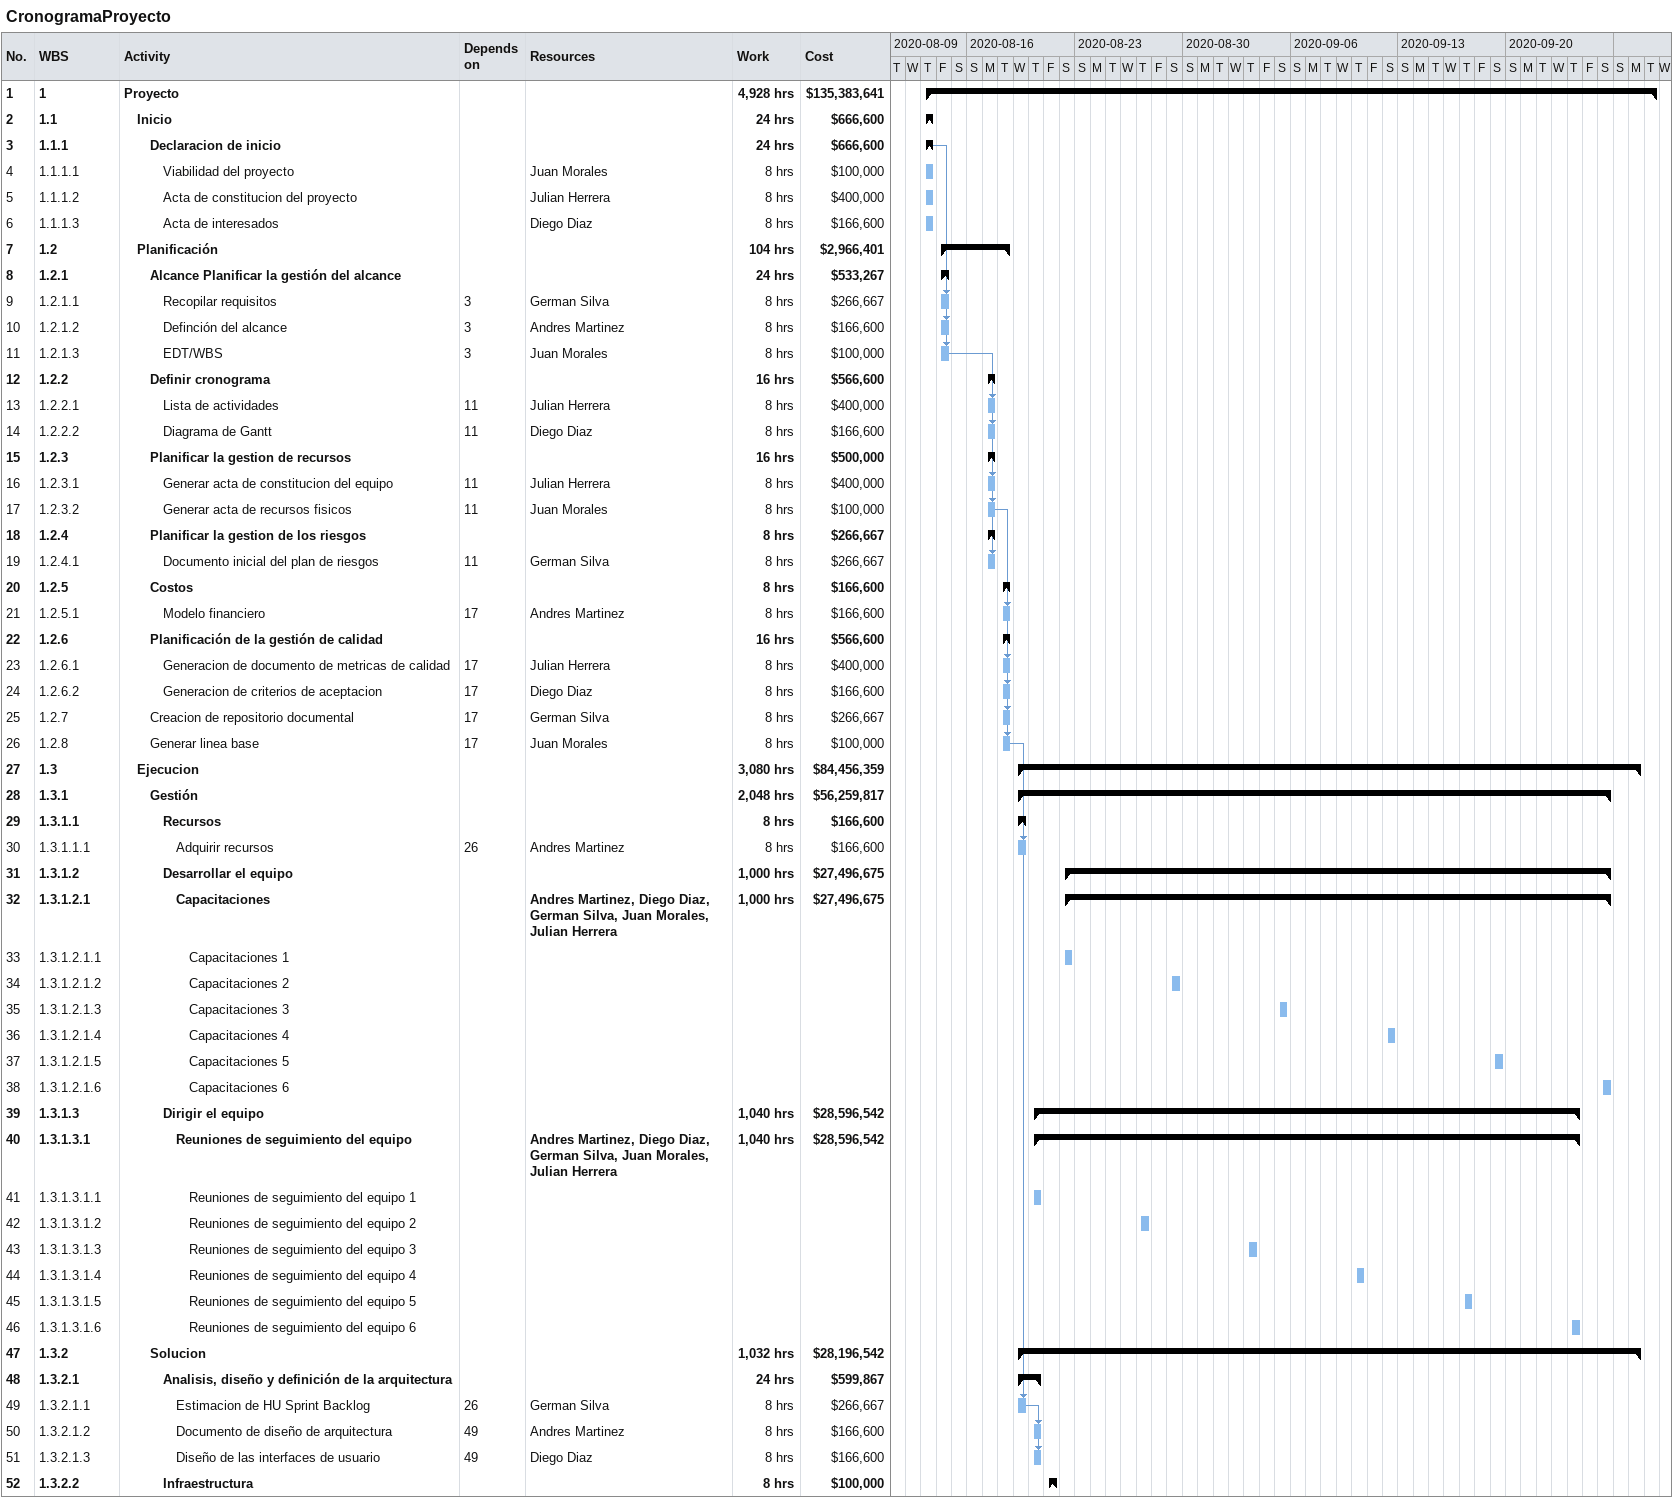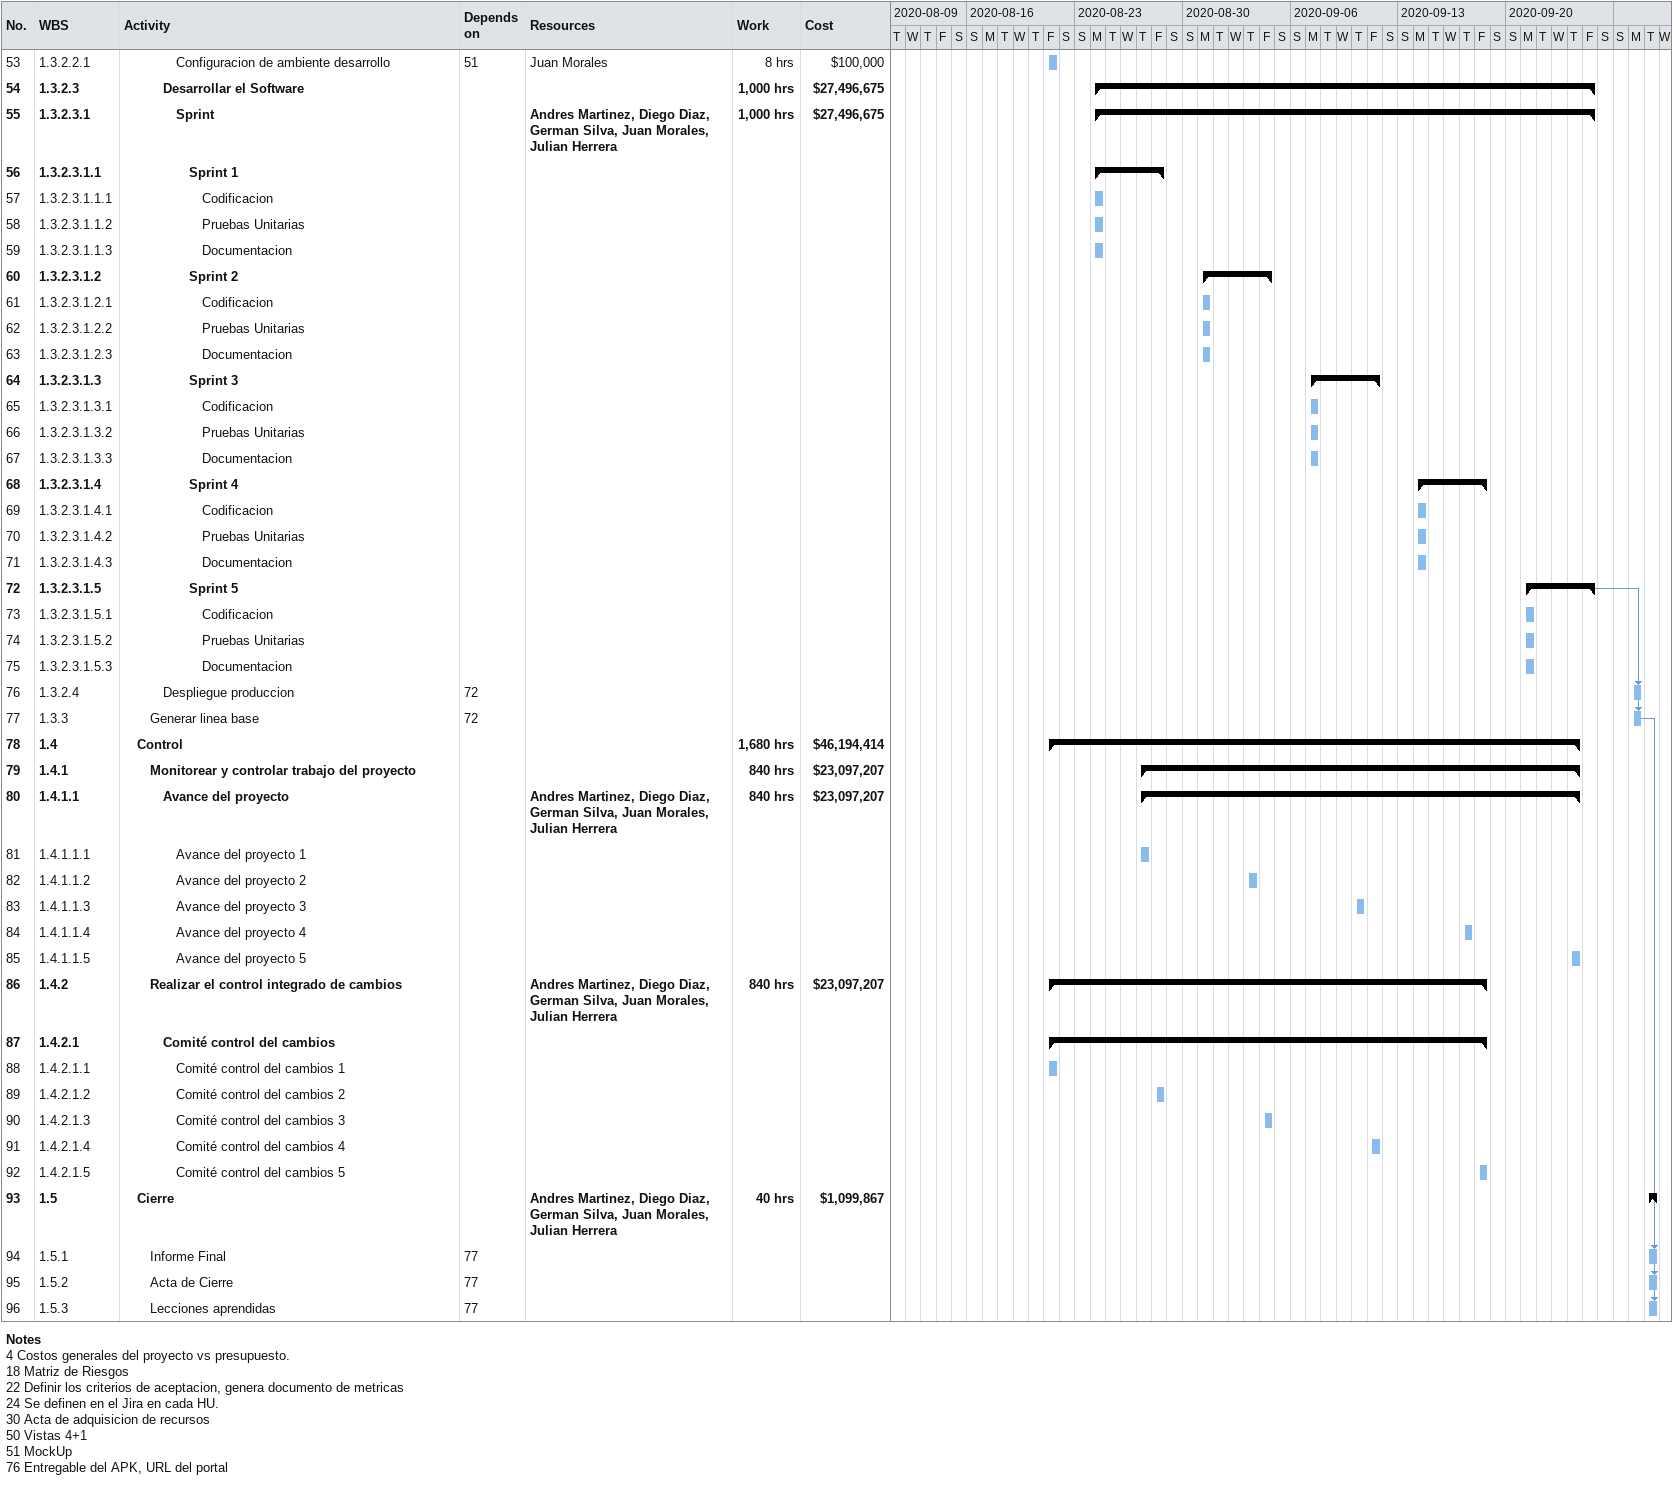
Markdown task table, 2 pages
CronogramaProyecto

| ID | WBS | Task | Start | Finish | Predecessors | Resources | Work (h) | Cost ($) |
|---|---|---|---|---|---|---|---|---|
| 1 | 1 | **Proyecto** | 2020-08-13 | 2020-09-29 |  |  | 4928 | 135383641 |
| 2 | 1.1 | **Inicio** | 2020-08-13 | 2020-08-13 |  |  | 24 | 666600 |
| 3 | 1.1.1 | **Declaracion de inicio** | 2020-08-13 | 2020-08-13 |  |  | 24 | 666600 |
| 4 | 1.1.1.1 | Viabilidad del proyecto | 2020-08-13 | 2020-08-13 |  | Juan Morales | 8 | 100000 |
| 5 | 1.1.1.2 | Acta de constitucion del proyecto | 2020-08-13 | 2020-08-13 |  | Julian Herrera | 8 | 400000 |
| 6 | 1.1.1.3 | Acta de interesados | 2020-08-13 | 2020-08-13 |  | Diego Diaz | 8 | 166600 |
| 7 | 1.2 | **Planificación** | 2020-08-14 | 2020-08-18 |  |  | 104 | 2966401 |
| 8 | 1.2.1 | **Alcance Planificar la gestión del alcance** | 2020-08-14 | 2020-08-14 |  |  | 24 | 533267 |
| 9 | 1.2.1.1 | Recopilar requisitos | 2020-08-14 | 2020-08-14 | 3 | German Silva | 8 | 266667 |
| 10 | 1.2.1.2 | Definción del alcance | 2020-08-14 | 2020-08-14 | 3 | Andres Martinez | 8 | 166600 |
| 11 | 1.2.1.3 | EDT/WBS | 2020-08-14 | 2020-08-14 | 3 | Juan Morales | 8 | 100000 |
| 12 | 1.2.2 | **Definir cronograma** | 2020-08-17 | 2020-08-17 |  |  | 16 | 566600 |
| 13 | 1.2.2.1 | Lista de actividades | 2020-08-17 | 2020-08-17 | 11 | Julian Herrera | 8 | 400000 |
| 14 | 1.2.2.2 | Diagrama de Gantt | 2020-08-17 | 2020-08-17 | 11 | Diego Diaz | 8 | 166600 |
| 15 | 1.2.3 | **Planificar la gestion de recursos** | 2020-08-17 | 2020-08-17 |  |  | 16 | 500000 |
| 16 | 1.2.3.1 | Generar acta de constitucion del equipo | 2020-08-17 | 2020-08-17 | 11 | Julian Herrera | 8 | 400000 |
| 17 | 1.2.3.2 | Generar acta de recursos fisicos | 2020-08-17 | 2020-08-17 | 11 | Juan Morales | 8 | 100000 |
| 18 | 1.2.4 | **Planificar la gestion de los riesgos** | 2020-08-17 | 2020-08-17 |  |  | 8 | 266667 |
| 19 | 1.2.4.1 | Documento inicial del plan de riesgos | 2020-08-17 | 2020-08-17 | 11 | German Silva | 8 | 266667 |
| 20 | 1.2.5 | **Costos** | 2020-08-18 | 2020-08-18 |  |  | 8 | 166600 |
| 21 | 1.2.5.1 | Modelo financiero | 2020-08-18 | 2020-08-18 | 17 | Andres Martinez | 8 | 166600 |
| 22 | 1.2.6 | **Planificación de la gestión de calidad** | 2020-08-18 | 2020-08-18 |  |  | 16 | 566600 |
| 23 | 1.2.6.1 | Generacion de documento de metricas de calidad | 2020-08-18 | 2020-08-18 | 17 | Julian Herrera | 8 | 400000 |
| 24 | 1.2.6.2 | Generacion de criterios de aceptacion | 2020-08-18 | 2020-08-18 | 17 | Diego Diaz | 8 | 166600 |
| 25 | 1.2.7 | Creacion de repositorio documental | 2020-08-18 | 2020-08-18 | 17 | German Silva | 8 | 266667 |
| 26 | 1.2.8 | Generar linea base | 2020-08-18 | 2020-08-18 | 17 | Juan Morales | 8 | 100000 |
| 27 | 1.3 | **Ejecucion** | 2020-08-19 | 2020-09-28 |  |  | 3080 | 84456359 |
| 28 | 1.3.1 | **Gestión** | 2020-08-19 | 2020-09-26 |  |  | 2048 | 56259817 |
| 29 | 1.3.1.1 | **Recursos** | 2020-08-19 | 2020-08-19 |  |  | 8 | 166600 |
| 30 | 1.3.1.1.1 | Adquirir recursos | 2020-08-19 | 2020-08-19 | 26 | Andres Martinez | 8 | 166600 |
| 31 | 1.3.1.2 | **Desarrollar el equipo** | 2020-08-22 | 2020-09-26 |  |  | 1000 | 27496675 |
| 32 | 1.3.1.2.1 | **Capacitaciones** | 2020-08-22 | 2020-09-26 |  | Andres Martinez, Diego Diaz, German Silva, Juan Morales, Julian Herrera | 1000 | 27496675 |
| 33 | 1.3.1.2.1.1 | Capacitaciones 1 | 2020-08-22 | 2020-08-22 |  |  |  |  |
| 34 | 1.3.1.2.1.2 | Capacitaciones 2 | 2020-08-29 | 2020-08-29 |  |  |  |  |
| 35 | 1.3.1.2.1.3 | Capacitaciones 3 | 2020-09-05 | 2020-09-05 |  |  |  |  |
| 36 | 1.3.1.2.1.4 | Capacitaciones 4 | 2020-09-12 | 2020-09-12 |  |  |  |  |
| 37 | 1.3.1.2.1.5 | Capacitaciones 5 | 2020-09-19 | 2020-09-19 |  |  |  |  |
| 38 | 1.3.1.2.1.6 | Capacitaciones 6 | 2020-09-26 | 2020-09-26 |  |  |  |  |
| 39 | 1.3.1.3 | **Dirigir el equipo** | 2020-08-20 | 2020-09-24 |  |  | 1040 | 28596542 |
| 40 | 1.3.1.3.1 | **Reuniones de seguimiento del equipo** | 2020-08-20 | 2020-09-24 |  | Andres Martinez, Diego Diaz, German Silva, Juan Morales, Julian Herrera | 1040 | 28596542 |
| 41 | 1.3.1.3.1.1 | Reuniones de seguimiento del equipo 1 | 2020-08-20 | 2020-08-20 |  |  |  |  |
| 42 | 1.3.1.3.1.2 | Reuniones de seguimiento del equipo 2 | 2020-08-27 | 2020-08-27 |  |  |  |  |
| 43 | 1.3.1.3.1.3 | Reuniones de seguimiento del equipo 3 | 2020-09-03 | 2020-09-03 |  |  |  |  |
| 44 | 1.3.1.3.1.4 | Reuniones de seguimiento del equipo 4 | 2020-09-10 | 2020-09-10 |  |  |  |  |
| 45 | 1.3.1.3.1.5 | Reuniones de seguimiento del equipo 5 | 2020-09-17 | 2020-09-17 |  |  |  |  |
| 46 | 1.3.1.3.1.6 | Reuniones de seguimiento del equipo 6 | 2020-09-24 | 2020-09-24 |  |  |  |  |
| 47 | 1.3.2 | **Solucion** | 2020-08-19 | 2020-09-28 |  |  | 1032 | 28196542 |
| 48 | 1.3.2.1 | **Analisis, diseño y definición de la arquitectura** | 2020-08-19 | 2020-08-20 |  |  | 24 | 599867 |
| 49 | 1.3.2.1.1 | Estimacion de HU Sprint Backlog | 2020-08-19 | 2020-08-19 | 26 | German Silva | 8 | 266667 |
| 50 | 1.3.2.1.2 | Documento de diseño de arquitectura | 2020-08-20 | 2020-08-20 | 49 | Andres Martinez | 8 | 166600 |
| 51 | 1.3.2.1.3 | Diseño de las interfaces de usuario | 2020-08-20 | 2020-08-20 | 49 | Diego Diaz | 8 | 166600 |
| 52 | 1.3.2.2 | **Infraestructura** | 2020-08-21 | 2020-08-21 |  |  | 8 | 100000 |
| 53 | 1.3.2.2.1 | Configuracion de ambiente desarrollo | 2020-08-21 | 2020-08-21 | 51 | Juan Morales | 8 | 100000 |
| 54 | 1.3.2.3 | **Desarrollar el Software** | 2020-08-24 | 2020-09-25 |  |  | 1000 | 27496675 |
| 55 | 1.3.2.3.1 | **Sprint** | 2020-08-24 | 2020-09-25 |  | Andres Martinez, Diego Diaz, German Silva, Juan Morales, Julian Herrera | 1000 | 27496675 |
| 56 | 1.3.2.3.1.1 | **Sprint 1** | 2020-08-24 | 2020-08-28 |  |  |  |  |
| 57 | 1.3.2.3.1.1.1 | Codificacion | 2020-08-24 | 2020-08-24 |  |  |  |  |
| 58 | 1.3.2.3.1.1.2 | Pruebas Unitarias | 2020-08-24 | 2020-08-24 |  |  |  |  |
| 59 | 1.3.2.3.1.1.3 | Documentacion | 2020-08-24 | 2020-08-24 |  |  |  |  |
| 60 | 1.3.2.3.1.2 | **Sprint 2** | 2020-08-31 | 2020-09-04 |  |  |  |  |
| 61 | 1.3.2.3.1.2.1 | Codificacion | 2020-08-31 | 2020-08-31 |  |  |  |  |
| 62 | 1.3.2.3.1.2.2 | Pruebas Unitarias | 2020-08-31 | 2020-08-31 |  |  |  |  |
| 63 | 1.3.2.3.1.2.3 | Documentacion | 2020-08-31 | 2020-08-31 |  |  |  |  |
| 64 | 1.3.2.3.1.3 | **Sprint 3** | 2020-09-07 | 2020-09-11 |  |  |  |  |
| 65 | 1.3.2.3.1.3.1 | Codificacion | 2020-09-07 | 2020-09-07 |  |  |  |  |
| 66 | 1.3.2.3.1.3.2 | Pruebas Unitarias | 2020-09-07 | 2020-09-07 |  |  |  |  |
| 67 | 1.3.2.3.1.3.3 | Documentacion | 2020-09-07 | 2020-09-07 |  |  |  |  |
| 68 | 1.3.2.3.1.4 | **Sprint 4** | 2020-09-14 | 2020-09-18 |  |  |  |  |
| 69 | 1.3.2.3.1.4.1 | Codificacion | 2020-09-14 | 2020-09-14 |  |  |  |  |
| 70 | 1.3.2.3.1.4.2 | Pruebas Unitarias | 2020-09-14 | 2020-09-14 |  |  |  |  |
| 71 | 1.3.2.3.1.4.3 | Documentacion | 2020-09-14 | 2020-09-14 |  |  |  |  |
| 72 | 1.3.2.3.1.5 | **Sprint 5** | 2020-09-21 | 2020-09-25 |  |  |  |  |
| 73 | 1.3.2.3.1.5.1 | Codificacion | 2020-09-21 | 2020-09-21 |  |  |  |  |
| 74 | 1.3.2.3.1.5.2 | Pruebas Unitarias | 2020-09-21 | 2020-09-21 |  |  |  |  |
| 75 | 1.3.2.3.1.5.3 | Documentacion | 2020-09-21 | 2020-09-21 |  |  |  |  |
| 76 | 1.3.2.4 | Despliegue produccion | 2020-09-28 | 2020-09-28 | 72 |  |  |  |
| 77 | 1.3.3 | Generar linea base | 2020-09-28 | 2020-09-28 | 72 |  |  |  |
| 78 | 1.4 | **Control** | 2020-08-21 | 2020-09-24 |  |  | 1680 | 46194414 |
| 79 | 1.4.1 | **Monitorear y controlar trabajo del proyecto** | 2020-08-27 | 2020-09-24 |  |  | 840 | 23097207 |
| 80 | 1.4.1.1 | **Avance del proyecto** | 2020-08-27 | 2020-09-24 |  | Andres Martinez, Diego Diaz, German Silva, Juan Morales, Julian Herrera | 840 | 23097207 |
| 81 | 1.4.1.1.1 | Avance del proyecto 1 | 2020-08-27 | 2020-08-27 |  |  |  |  |
| 82 | 1.4.1.1.2 | Avance del proyecto 2 | 2020-09-03 | 2020-09-03 |  |  |  |  |
| 83 | 1.4.1.1.3 | Avance del proyecto 3 | 2020-09-10 | 2020-09-10 |  |  |  |  |
| 84 | 1.4.1.1.4 | Avance del proyecto 4 | 2020-09-17 | 2020-09-17 |  |  |  |  |
| 85 | 1.4.1.1.5 | Avance del proyecto 5 | 2020-09-24 | 2020-09-24 |  |  |  |  |
| 86 | 1.4.2 | **Realizar el control integrado de cambios** | 2020-08-21 | 2020-09-18 |  | Andres Martinez, Diego Diaz, German Silva, Juan Morales, Julian Herrera | 840 | 23097207 |
| 87 | 1.4.2.1 | **Comité control del cambios** | 2020-08-21 | 2020-09-18 |  |  |  |  |
| 88 | 1.4.2.1.1 | Comité control del cambios 1 | 2020-08-21 | 2020-08-21 |  |  |  |  |
| 89 | 1.4.2.1.2 | Comité control del cambios 2 | 2020-08-28 | 2020-08-28 |  |  |  |  |
| 90 | 1.4.2.1.3 | Comité control del cambios 3 | 2020-09-04 | 2020-09-04 |  |  |  |  |
| 91 | 1.4.2.1.4 | Comité control del cambios 4 | 2020-09-11 | 2020-09-11 |  |  |  |  |
| 92 | 1.4.2.1.5 | Comité control del cambios 5 | 2020-09-18 | 2020-09-18 |  |  |  |  |
| 93 | 1.5 | **Cierre** | 2020-09-29 | 2020-09-29 |  | Andres Martinez, Diego Diaz, German Silva, Juan Morales, Julian Herrera | 40 | 1099867 |
| 94 | 1.5.1 | Informe Final | 2020-09-29 | 2020-09-29 | 77 |  |  |  |
| 95 | 1.5.2 | Acta de Cierre | 2020-09-29 | 2020-09-29 | 77 |  |  |  |
| 96 | 1.5.3 | Lecciones aprendidas | 2020-09-29 | 2020-09-29 | 77 |  |  |  |

Notes
- 4: Costos generales del proyecto vs presupuesto.
- 18: Matriz de Riesgos
- 22: Definir los criterios de aceptacion, genera documento de metricas
- 24: Se definen en el Jira en cada HU.
- 30: Acta de adquisicion de recursos
- 50: Vistas 4+1
- 51: MockUp
- 76: Entregable del APK, URL del portal
